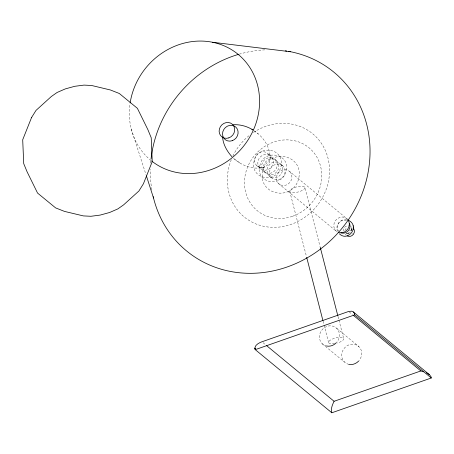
<?xml version="1.0" encoding="UTF-8"?>
<svg xmlns="http://www.w3.org/2000/svg" width="454" height="454" viewBox="0 0 454 454"><rect width="100%" height="100%" fill="white"/><g stroke="black" fill="none" stroke-linecap="round" stroke-linejoin="round"><path stroke-width="0.34" stroke-dasharray="2.27 1.7" d="M270.141 158.996C270.601 148.078 264.069 137.636 255.262 131.581M344.932 230.518L345.409 229.349L347.117 227.505M233.487 158.213C241.556 165.625 253.366 170.29 264.262 167.095A8.223 7.497 -50.5 0 0 267.928 153.583L271.169 156.261A8.223 7.497 -50.5 0 1 267.508 169.773A8.223 7.497 -50.5 0 1 258.082 160.835A8.223 7.497 -50.5 0 1 271.169 156.261M259.631 168.082L262.338 167.509M346.725 219.77C340.483 218.323 334.672 225.57 337.668 231.296M348.059 233.889L346.351 233.662A4.109 3.745 -50.5 0 0 350.471 231.92A4.109 3.745 -50.5 0 0 350.811 227.516M350.619 226.762L351.975 227.21M254.149 130.797L258.161 133.641M234.508 159.189L237.408 161.244M237.89 161.579L240.745 163.605M275.045 159.456A8.223 7.497 -50.5 0 1 271.384 172.968A8.223 7.497 -50.5 0 1 261.958 164.03A8.223 7.497 -50.5 0 1 275.045 159.456L276.724 160.841A8.223 7.497 -50.5 0 1 273.064 174.353A8.223 7.497 -50.5 0 1 263.638 165.415A8.223 7.497 -50.5 0 1 276.724 160.841M280.396 163.866A8.223 7.497 -50.5 0 1 276.736 177.378A8.223 7.497 -50.5 0 1 267.31 168.445A8.223 7.497 -50.5 0 1 280.396 163.866L282.893 165.926A8.223 7.497 -50.5 0 1 279.227 179.438A8.223 7.497 -50.5 0 1 269.801 170.5A8.223 7.497 -50.5 0 1 282.893 165.926M289.737 171.567A8.223 7.497 -50.5 0 1 286.077 185.079A8.223 7.497 -50.5 0 1 276.651 176.146A8.223 7.497 -50.5 0 1 289.737 171.567L347.14 218.902A8.223 7.497 -50.5 0 0 335.432 220.604A8.223 7.497 -50.5 0 0 337.572 232.09M256.76 165.642L260 168.321M263.876 171.516L265.556 172.9M269.228 175.925L271.725 177.985M278.569 183.626L335.971 230.961M349.2 311.898L352.486 314.605M336.618 328.253L358.893 346.618M322.255 343.763L344.529 362.127M263.008 342.685L265.738 344.938M346.192 235.178L345.346 234.031M351.186 228.436L351.702 229.957M352.849 233.356L353.269 234.587M131.24 128.964L145.955 174.546M304.895 187.547A7.814 2.673 -14.4 0 1 293.988 192.666A7.814 2.673 -14.4 0 1 293.068 188.121A7.814 2.673 -14.4 0 1 304.895 187.547L320.07 246.63M338.06 316.705L338.763 319.451M338.939 320.138L343.706 338.69M289.737 191.344L306.495 256.606M323.078 321.188L328.543 342.486M334.677 343.61A7.814 2.673 -14.4 0 1 329.848 340.449A7.814 2.673 -14.4 0 1 342.543 337.674A7.814 2.673 -14.4 0 1 337.316 343.031M339.059 231.608A6.753 6.157 -50.5 0 1 338.616 223.101A6.753 6.157 -50.5 0 1 346.918 220.775M264.262 167.095A8.223 7.497 -50.5 0 1 254.836 158.162A8.223 7.497 -50.5 0 1 267.928 153.583M348.944 233.679A2.054 1.873 -50.5 0 1 348.388 232.329M349.387 230.536A2.054 1.873 -50.5 0 1 351.736 230.666M343.633 231.08A4.109 3.745 -50.5 0 1 348.468 225.859M350.959 228.68A3.093 2.82 -50.5 0 1 351.68 231.5M348.82 233.929A3.093 2.82 -50.5 0 1 346.754 233.22M253.457 132.46A53.878 49.123 -50.5 0 1 328.463 160.183A53.878 49.123 -50.5 0 1 273.325 227.352A53.878 49.123 -50.5 0 1 231.478 159.229M232.902 156.017A53.878 49.123 -50.5 0 1 249.49 135.326M348.99 364.403A10.573 9.642 -50.5 0 1 342.583 350.999A10.573 9.642 -50.5 0 1 357.207 345.363A10.573 9.642 -50.5 0 1 359.159 360.487M326.715 346.039A10.573 9.642 -50.5 0 1 320.308 332.634A10.573 9.642 -50.5 0 1 334.933 326.999A10.573 9.642 -50.5 0 1 336.891 342.123M151.835 189.84A115.821 105.6 -50.5 0 1 150.359 169.416M150.649 163.179A115.821 105.6 -50.5 0 1 150.961 159.689M239.196 54.174A115.821 105.6 -50.5 0 1 265.857 49.815M151.074 160.551A68.662 62.607 -50.5 0 1 130.031 103.694M254.127 160.977C249.496 179.381 276.662 184.211 280.924 166.794C285.549 148.39 258.388 143.56 254.127 160.977M259.887 165.551C254.989 183.325 282.343 188.223 286.065 171.215C290.969 153.441 263.609 148.543 259.887 165.551M262.815 170.749C257.089 195.282 292.484 202.143 298.647 178.802C304.373 154.269 268.978 147.408 262.815 170.749M292.614 216.257A40.729 37.137 -50.5 0 0 310.763 149.315A40.729 37.137 -50.5 0 0 245.915 171.992A40.729 37.137 -50.5 0 0 292.614 216.257"/><path stroke-width="0.68" d="M349.001 220.565C359.88 226.41 348.218 242.317 339.376 233.833M423.82 371.798L420.824 370.958L334.082 401.291C332.368 404.764 330.546 408.872 331.823 412.777L431.3 377.989L430.959 376.587L429.314 374.584L353.314 311.921L351.646 311.172L348.655 311.45L261.913 341.783C258.797 342.952 253.616 345.522 255.262 349.648L331.823 412.777M255.262 349.648L254.887 348.184L255.262 349.648L354.739 314.86L431.3 377.989M233.038 124.748C240.035 124.305 247.158 126.24 253.037 130.009L251.925 129.225M212.574 42.267L290.73 51.767M426.391 372.808L429.314 374.584M347.157 235.864C351.311 238.333 356.407 232.726 353.677 228.822M353.575 315.507L420.824 370.958M266.288 345.386L334.082 401.291M353.314 311.921L354.392 313.453L354.739 314.86M353.825 229.015L353.099 228.095M231.954 156.749C226.977 151.222 223.062 144.4 222.545 136.841M146.392 175.885L153.531 198.006M320.246 247.317L337.884 316.018M306.671 257.293L322.902 320.501M353.388 227.755L353.428 228.067M353.15 225.763L353.201 226.154M349.484 223.447A6.753 6.157 -50.5 0 1 348.116 230.893A6.753 6.157 -50.5 0 1 340.863 232.76M347.588 219.373A8.223 7.497 -50.5 0 1 347.679 229.259A8.223 7.497 -50.5 0 1 338.168 232.363M358.705 361.004A10.573 9.642 -50.5 0 1 348.99 364.403M336.437 342.639A10.573 9.642 -50.5 0 1 326.715 346.039M130.133 102.996A68.662 62.607 -50.5 0 1 216.405 43.17A68.662 62.607 -50.5 0 1 250.631 135.587A68.662 62.607 -50.5 0 1 151.608 160.977M288.721 51.381A115.821 105.6 -50.5 0 1 369.505 162.447A115.821 105.6 -50.5 0 1 267.349 271.969A115.821 105.6 -50.5 0 1 153.208 196.667M151.04 158.991A115.821 105.6 -50.5 0 1 238.526 54.367M285.333 50.831A115.821 105.6 -50.5 0 1 286.695 51.035M31.542 117.569L22.7 139.77L23.721 163.633L27.092 171.805L37.563 193.075L55.626 207.898L64.508 211.405L83.349 215.905L90.942 216.28L100.164 215.083L109.613 212.495L117.853 208.902L123.619 204.856L138.918 190.986L143.402 183.813L152.238 161.618L151.216 137.755L147.851 129.577L137.38 108.307L119.311 93.49L110.43 89.983L91.589 85.483L83.996 85.102L74.774 86.3L65.325 88.893L57.085 92.485L51.319 96.526L36.019 110.396L31.542 117.569M232.249 140.695A8.223 7.497 -50.5 0 0 235.91 127.182A8.223 7.497 -50.5 0 0 222.823 131.762A8.223 7.497 -50.5 0 0 232.249 140.695M228.839 137.885A8.223 7.497 -50.5 0 0 232.505 124.373A8.223 7.497 -50.5 0 0 219.413 128.953A8.223 7.497 -50.5 0 0 228.839 137.885"/></g></svg>
